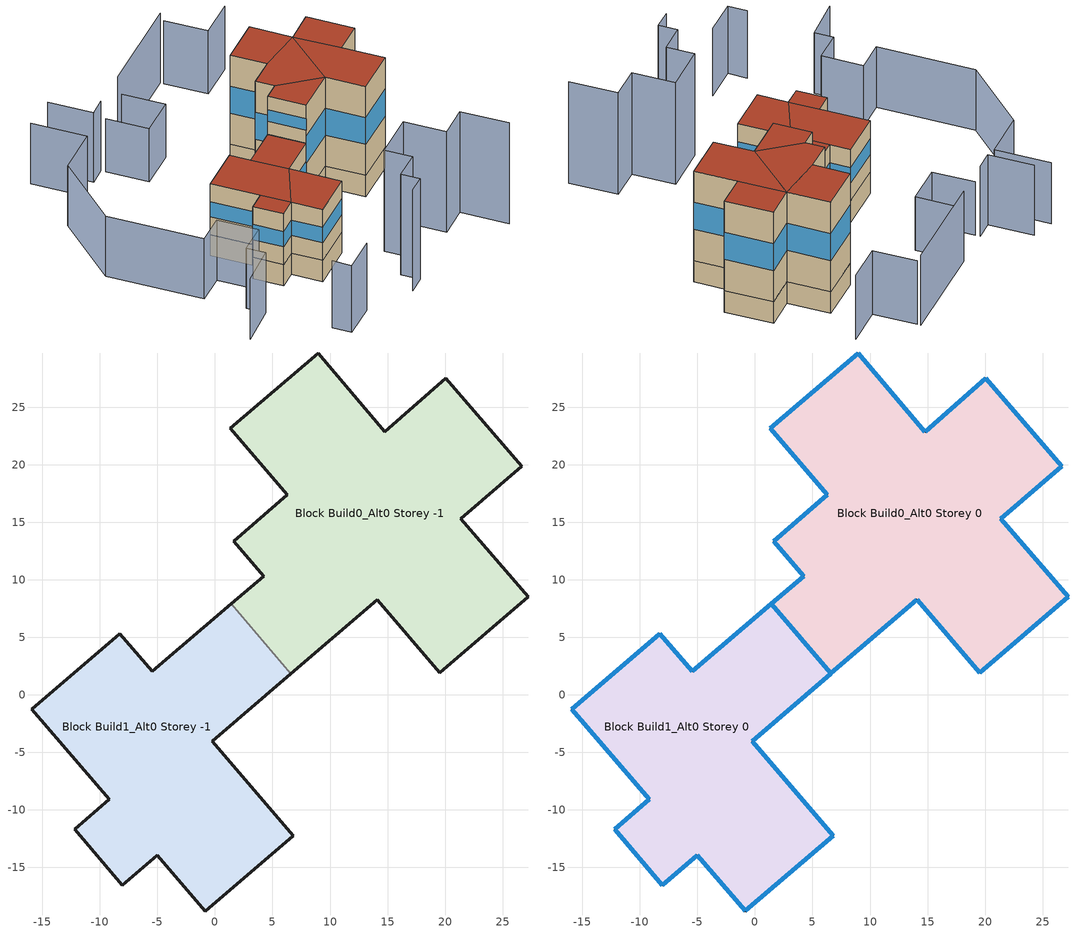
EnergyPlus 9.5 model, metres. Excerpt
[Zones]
Block Build0_Alt0 Storey -1
 floor ground (Project Basement Floor): 20.06,27.5 26.68,19.88 21.38,15.31 27.22,8.53 19.55,1.93 14.09,8.27 6.6,1.85 1.41,7.9 4.23,10.32 1.62,13.36 6.3,17.38 1.34,23.16 8.97,29.71 14.78,22.86 z-5
 wall ground (Project Basement Wall): 6.6,1.85 14.09,8.27 19.55,1.93 27.22,8.53 21.38,15.31 26.68,19.88 20.06,27.5 14.78,22.86 8.97,29.71 1.34,23.16 6.3,17.38 1.62,13.36 4.23,10.32 1.41,7.9 z-5:0
 wall to Block Build1_Alt0 Storey -1 (Project Partition): 1.41,7.9 6.6,1.85 z-5:0
Block Build1_Alt0 Storey -1
 floor ground (Project Basement Floor): 1.41,7.9 6.6,1.85 -0.24,-4.03 6.81,-12.24 -0.84,-18.79 -5.01,-13.93 -8.05,-16.54 -12.2,-11.7 -9.17,-9.09 -15.91,-1.24 -8.27,5.32 -5.44,2.03 z-5
 wall ground (Project Basement Wall): 1.41,7.9 -5.44,2.03 -8.27,5.32 -15.91,-1.24 -9.17,-9.09 -12.2,-11.7 -8.05,-16.54 -5.01,-13.93 -0.84,-18.79 6.81,-12.24 -0.24,-4.03 6.6,1.85 z-5:0
Block Build0_Alt0 Storey 0
 floor to Block Build0_Alt0 Storey -1 (Project Heated1rstFloor): 20.06,27.5 26.68,19.88 21.38,15.31 27.22,8.53 19.55,1.93 14.09,8.27 6.6,1.85 1.41,7.9 4.23,10.32 1.62,13.36 6.3,17.38 1.34,23.16 8.97,29.71 14.78,22.86 z0
 wall outside (Project Wall): 6.6,1.85 14.09,8.27 19.55,1.93 27.22,8.53 21.38,15.31 26.68,19.88 20.06,27.5 14.78,22.86 8.97,29.71 1.34,23.16 6.3,17.38 1.62,13.36 4.23,10.32 1.41,7.9 z0:21; 1.41,7.9 6.6,1.85 z12:21
 wall to Block Build1_Alt0 Storey 0 (Project Partition): 1.41,7.9 6.6,1.85 z0:12
 window (Project External Window): 6.61,1.85 14.08,8.27 / 14.09,8.27 19.54,1.93 / 19.55,1.93 27.21,8.53 / 27.21,8.53 21.38,15.31 / 21.38,15.31 26.68,19.88 / 26.68,19.88 20.06,27.5 / 20.05,27.5 14.78,22.86 / 14.78,22.87 8.97,29.71 / 8.97,29.71 1.34,23.16 / 1.34,23.16 6.3,17.38 / 6.3,17.38 1.62,13.36 / 1.62,13.36 4.22,10.33 / 4.22,10.32 1.41,7.91 z7.35:13.65; 1.41,7.9 6.6,1.85 z15.15:17.85
 roof outside (Project Flat Roof): 14.09,8.27 4.23,10.32 1.41,7.9 6.6,1.85 z21; 26.68,19.88 20.06,27.5 14.78,22.86 21.38,15.31 z21; 14.78,22.86 8.97,29.71 1.34,23.16 6.3,17.38 z21; 14.09,8.27 14.78,22.86 6.3,17.38 1.62,13.36 4.23,10.32 z21; 27.22,8.53 21.38,15.31 14.78,22.86 14.09,8.27 19.55,1.93 z21
Block Build1_Alt0 Storey 0
 floor to Block Build1_Alt0 Storey -1 (Project Heated1rstFloor): 1.41,7.9 6.6,1.85 -0.24,-4.03 6.81,-12.24 -0.84,-18.79 -5.01,-13.93 -8.05,-16.54 -12.2,-11.7 -9.17,-9.09 -15.91,-1.24 -8.27,5.32 -5.44,2.03 z0
 wall outside (Project Wall): 1.41,7.9 -5.44,2.03 -8.27,5.32 -15.91,-1.24 -9.17,-9.09 -12.2,-11.7 -8.05,-16.54 -5.01,-13.93 -0.84,-18.79 6.81,-12.24 -0.24,-4.03 6.6,1.85 z0:12
 window (Project External Window): 1.4,7.9 -5.44,2.03 / -5.44,2.03 -8.27,5.32 / -8.27,5.32 -15.91,-1.23 / -15.91,-1.24 -9.17,-9.09 / -9.17,-9.09 -12.2,-11.7 / -12.2,-11.7 -8.05,-16.54 / -8.05,-16.54 -5.01,-13.93 / -5.01,-13.94 -0.84,-18.79 / -0.84,-18.79 6.81,-12.25 / 6.81,-12.24 -0.24,-4.03 / -0.24,-4.02 6.6,1.85 z4.2:7.8
 roof outside (Project Flat Roof): -5.01,-13.93 -9.17,-9.09 -12.2,-11.7 -8.05,-16.54 z12; 6.81,-12.24 -0.24,-4.03 -5.01,-13.93 -0.84,-18.79 z12; 6.6,1.85 1.41,7.9 -5.44,2.03 -0.24,-4.03 z12; -5.01,-13.93 -0.24,-4.03 -5.44,2.03 -8.27,5.32 -15.91,-1.24 -9.17,-9.09 z12
shading: -1.04,-37.22 -6.99,-42.27 / -6.99,-42.27 -9.57,-39.21 z0:15.8; -25.13,-35.12 -18.49,-28.9 / -18.49,-28.9 -21.1,-25.87 / -21.1,-25.87 -16.15,-21.63 / -16.15,-21.63 -21.83,-14.99 / -21.83,-14.99 -26.77,-19.29 / -26.77,-19.29 -40.01,-3.89 / -40.01,-3.89 -38.67,14.12 / -38.67,14.12 -30.87,20.81 / -30.87,20.81 -38.44,29.66 z0:14.2; -23.94,26.31 -18.14,19.6 / -18.14,19.6 -11.55,25.23 / -11.55,25.23 -17.46,32.09 z0:12.5; -0.57,46.7 5.37,39.81 / 5.37,39.81 11.97,45.44 z0:14.9; -18.01,32.73 -1.07,47.28 / -33.79,31.59 -27.61,24.44 / -27.61,24.44 -24.61,27.09 z0:16.4; 36.4,-24.89 29.8,-17.25 / 29.8,-17.25 24.51,-21.82 / 24.51,-21.82 18.68,-15.03 / 18.68,-15.03 11.03,-21.61 / 11.03,-21.61 14.84,-26.05 / 14.84,-26.05 10.21,-30.02 / 10.21,-30.02 12.82,-33.06 / 12.82,-33.06 9.79,-35.67 z0:23.8
[Building]
None: North Axis=0; Terrain=Suburbs; Loads Convergence Tolerance Value=0.04; Temperature Convergence Tolerance Value=0.4; Solar Distribution=FullExterior; Maximum Number of Warmup Days=25; Minimum Number of Warmup Days=6
[Site:Location]
WeatherData/USA_CA_San.Francisco.Intl.AP.724940_TMY3.epw: Latitude=37.62; Longitude=-122.4; Time Zone=-8; Elevation=2
[SizingPeriod:DesignDay] Day of Month=21; Humidity Condition Type=Wetbulb; Barometric Pressure=100594; Rain Indicator=No; Snow Indicator=No; Daylight Saving Time Indicator=No; Solar Model Indicator=ASHRAEClearSky
Name | Month | Day Type | Maximum DryBulb Temperature | Daily DryBulb Temperature Range | Wetbulb or DewPoint at Maximum DryBulb | Wind Speed | Wind Direction | Sky Clearness
DENVER_STAPLETON Ann Htg 99.6% Condns DB | 12 | WinterDesignDay | -20 | 0 | -20 | 2.3 | 180 | 0
DENVER_STAPLETON Ann Clg .4% Condns DB=>MWB | 7 | SummerDesignDay | 34.1 | 15.2 | 15.8 | 4 | 120 | 1
[SITE:GROUNDTEMPERATURE:BUILDINGSURFACE]
15, 15, 15, 15, 15, 15, 15, 15, 15, 15, 15, 15
[MATERIAL] Solar Absorptance=0.7; Visible Absorptance=0.7
Name | Roughness | Thickness | Conductivity | Density | Specific Heat | Thermal Absorptance
Basement Floor; Heated1rstFloor Inertia | Rough | 0.1 | 0.9 | 2300 | 1000 | 0.9
Heated1rstFloor Insulation | Rough | 0.15 | 0.035 | 150 | 1000 | 0.9
Roof Insulation | Rough | 0.3 | 0.03 | 150 | 1000 | 0.9
Wall Inertia | Rough | 0.2 | 0.9 | 2300 | 1000 | 0.9
Wall Insulation | Rough | 0.2 | 0.03 | 150 | 1000 | 0.9
HeatedZoneIntMass; NonHeatedZoneIntMass | Rough | 0.1 | 0.3 | 600 | 1400 | 0.9
AirWallMaterial | MediumSmooth | 0.01 | 0.6 | 800 | 1000 | 0.95
[WINDOWMATERIAL:SIMPLEGLAZINGSYSTEM]
Window: UFactor=1.9; Solar Heat Gain Coefficient=0.7; Visible Transmittance=0.8
[CONSTRUCTION]
Project Wall: Wall Inertia, Wall Insulation
Project Basement Wall: Wall Inertia
Project Partition: AirWallMaterial
Project Basement Floor: Basement Floor
Project Flat Roof: Roof Insulation
Project External Window: Window
Project Heated1rstFloor: Heated1rstFloor Inertia, Heated1rstFloor Insulation
HeatedZoneIntMassObj: HeatedZoneIntMass
NonHeatedZoneIntMassObj: NonHeatedZoneIntMass
[ZONE] Type=1; Multiplier=1; Ceiling Height=autocalculate; Volume=autocalculate; Floor Area=autocalculate; Part of Total Floor Area=Yes
Block Build0_Alt0 Storey -1; Block Build0_Alt0 Storey 0; Block Build1_Alt0 Storey -1; Block Build1_Alt0 Storey 0
[INTERNALMASS]
Name | Construction | Zone or ZoneList | Surface Area
Block Build0_Alt0 Storey -1IntMass | NonHeatedZoneIntMassObj | Block Build0_Alt0 Storey -1 | 1822
Block Build1_Alt0 Storey -1IntMass | NonHeatedZoneIntMassObj | Block Build1_Alt0 Storey -1 | 1322
Block Build0_Alt0 Storey 0IntMass | HeatedZoneIntMassObj | Block Build0_Alt0 Storey 0 | 6378
Block Build1_Alt0 Storey 0IntMass | HeatedZoneIntMassObj | Block Build1_Alt0 Storey 0 | 2645
[ELECTRICEQUIPMENT] Schedule=LoadSchedule; Design Level Calculation Method=Watts/Area; Fraction Latent=0; Fraction Radiant=0; Fraction Lost=0; EndUse Subcategory=General
Name | Zone or ZoneList | Watts per Zone Floor Area
Block Build0_Alt0 Storey 0Load | Block Build0_Alt0 Storey 0 | 0.07
Block Build1_Alt0 Storey 0Load | Block Build1_Alt0 Storey 0 | 0.04
[ZONEINFILTRATION:DESIGNFLOWRATE] Schedule=AlwaysON; Design Flow Rate Calculation Method=AirChanges/Hour; Air Changes per Hour=1; Constant Term Coefficient=1; Temperature Term Coefficient=0; Velocity Term Coefficient=0; Velocity Squared Term Coefficient=0
Name | Zone or ZoneList
Block Build0_Alt0 Storey -1Leak | Block Build0_Alt0 Storey -1
Block Build1_Alt0 Storey -1Leak | Block Build1_Alt0 Storey -1
[ZONEINFILTRATION:FLOWCOEFFICIENT] Schedule=AlwaysON; Stack Coefficient=0.107; Pressure Exponent=0.667; Wind Coefficient=0.167; Shelter Factor=0.61
Name | Zone | Flow Coefficient
Block Build0_Alt0 Storey 0Leak | Block Build0_Alt0 Storey 0 | 0.196383
Block Build1_Alt0 Storey 0Leak | Block Build1_Alt0 Storey 0 | 0.0989359
[ZONEVENTILATION:DESIGNFLOWRATE] Schedule=AlwaysON; Design Flow Rate Calculation Method=AirChanges/Hour; Air Changes per Hour=4; Ventilation Type=Natural; Fan Pressure Rise=0; Fan Total Efficiency=1; Constant Term Coefficient=1; Temperature Term Coefficient=0; Velocity Term Coefficient=0; Velocity Squared Term Coefficient=0; Minimum Indoor Temperature=26; Maximum Indoor Temperature=100; Delta Temperature=1; Minimum Outdoor Temperature=-100; Maximum Outdoor Temperature=100; Maximum Wind Speed=40
Name | Zone or ZoneList
Block Build0_Alt0 Storey 0FreeCool | Block Build0_Alt0 Storey 0
Block Build1_Alt0 Storey 0FreeCool | Block Build1_Alt0 Storey 0
[HVACTEMPLATE:THERMOSTAT]
ResidZone: Constant Heating Setpoint=21; Constant Cooling Setpoint=50
[HVACTEMPLATE:ZONE:IDEALLOADSAIRSYSTEM] Template Thermostat=ResidZone; Maximum Heating Supply Air Temperature=50; Minimum Cooling Supply Air Temperature=13; Maximum Heating Supply Air Humidity Ratio=0.0156; Minimum Cooling Supply Air Humidity Ratio=0.0077; Heating Limit=NoLimit; Cooling Limit=NoLimit; Dehumidification Control Type=ConstantSensibleHeatRatio; Cooling Sensible Heat Ratio=0.7; Dehumidification Setpoint=60; Humidification Control Type=None; Humidification Setpoint=30; Outdoor Air Method=Flow/Area; Outdoor Air Flow Rate per Person=0.007; Outdoor Air Flow Rate per Zone=0; Demand Controlled Ventilation Type=None; Outdoor Air Economizer Type=NoEconomizer; Heat Recovery Type=Sensible; Sensible Heat Recovery Effectiveness=0.65; Latent Heat Recovery Effectiveness=0
Name | Maximum Sensible Heating Capacity | Outdoor Air Flow Rate per Zone Floor Area
Block Build0_Alt0 Storey 0 | 79726.8 | 0.00245
Block Build1_Alt0 Storey 0 | 33058.7 | 0.0014
[ENERGYMANAGEMENTSYSTEM:SENSOR]
Name | OutputVariable or OutputMeter Index Key | OutputVariable or OutputMeter
T0 | Block Build0_Alt0 Storey 0 | Zone Mean Air Temperature
T1 | Block Build1_Alt0 Storey 0 | Zone Mean Air Temperature
Pow0 | Block Build0_Alt0 Storey 0 IDEAL LOADS AIR SYSTEM | Zone Ideal Loads Supply Air Total Heating Rate
Pow1 | Block Build1_Alt0 Storey 0 IDEAL LOADS AIR SYSTEM | Zone Ideal Loads Supply Air Total Heating Rate
DHWPow | DHW | Water Use Equipment Heating Rate
[ENERGYMANAGEMENTSYSTEM:PROGRAMCALLINGMANAGER]
Average Building Temperature: EndOfZoneTimestepBeforeZoneReporting; AverageZoneTemps
Compute Total Building Heat Pow: EndOfZoneTimestepBeforeZoneReporting; TotZonePow
Compute Total DHW Heat Pow: EndOfZoneTimestepBeforeZoneReporting; prgmDHWPow
[ENERGYMANAGEMENTSYSTEM:PROGRAM]
AverageZoneTemps: SET SumNumerator = T0*Vol0+T1*Vol1; SET SumDenominator  = Vol0+Vol1; SET AverageBuildingTemp  = SumNumerator / SumDenominator
TotZonePow: SET TotBuildPow = Pow0+Pow1
prgmDHWPow: SET TotDHWPow = DHWPow
[ENERGYMANAGEMENTSYSTEM:GLOBALVARIABLE]
AverageBuildingTemp
TotBuildPow
TotDHWPow
[ENERGYMANAGEMENTSYSTEM:OUTPUTVARIABLE] Type of Data in Variable=Averaged; Update Frequency=ZoneTimeStep
Name | EMS Variable
Mean Heated Zones Air Temperature | AverageBuildingTemp
Total Building Heating Power | TotBuildPow
Total DHW Heating Power | TotDHWPow
[ENERGYMANAGEMENTSYSTEM:INTERNALVARIABLE] Internal Data Type=Zone Air Volume
Name | Internal Data Index Key
Vol0 | Block Build0_Alt0 Storey 0
Vol1 | Block Build1_Alt0 Storey 0
[WATERUSE:EQUIPMENT]
DHW: EndUse Subcategory=General; Peak Flow Rate=1.56827e-08; Flow Rate Fraction Schedule=WaterTaps; Target Temperature Schedule=TargetWaterTemp; Hot Water Supply Temperature Schedule=HotWaterTemp; Cold Water Supply Temperature Schedule=ColdWaterTemp
[SCHEDULE:COMPACT]
AlwaysON: Through: 12/31, For: AllDays, Until: 24:00, 1
HotWaterTemp: Through: 12/31, For: AllDays, Until: 24:00, 55
TargetWaterTemp: Through: 12/31, For: AllDays, Until: 24:00, 37
[SCHEDULE:FILE] Column Number=1; Rows to Skip at Top=0; Number of Hours of Data=8760; Column Separator=Comma; Interpolate to Timestep=No
Name | File
LoadSchedule | /Users/alizad/PycharmProjects/mubes-ubem/examples/ForTest/InputFiles/Building23_winter.txt
Watertaps | /Users/alizad/PycharmProjects/mubes-ubem/examples/ForTest/InputFiles/domestic_hot_water_40_apartments.txt
ColdWaterTemp | /Users/alizad/PycharmProjects/mubes-ubem/examples/ForTest/InputFiles/cold_water_temperature_stockholm.txt
